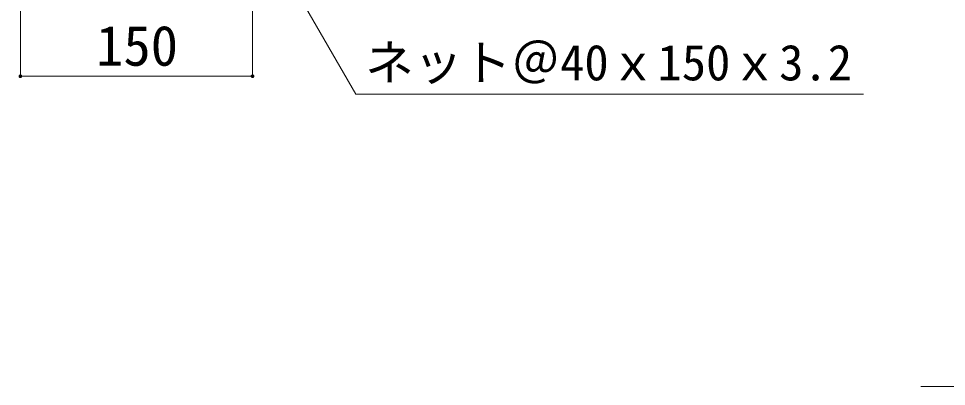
# Model space of a CAD drawing. Units: millimetres, scale not verified. Extents: x -10000 to 10000, y -6925 to 6925.
# Drawn here: x -2426 to -427, y 3528 to 4320 of the extents above; entities that cross this region are included whole.
import ezdxf
from ezdxf.enums import TextEntityAlignment as Align

# ---------------------------------------------------------------- set-up
doc = ezdxf.new("R2010")
doc.units = ezdxf.units.MM
doc.header["$LTSCALE"] = 50
for name, color, linetype, lineweight in [('1-1_1-8', 4, 'Continuous', 9), ('1-2_1-7', 7, 'Continuous', 9), ('2-7_2-8', 3, 'Continuous', 9), ('2-8_2-7', 7, 'Continuous', 9)]:
    doc.layers.add(name, color=color, linetype=linetype, lineweight=lineweight)
doc.styles.add('ＭＳ ゴシック', font='')
doc.styles.get('ＭＳ ゴシック').set_extended_font_data('MS Gothic')

msp = doc.modelspace()

# ---------------------------------------------------------------- linework, layer by layer
at = {"layer": '2-7_2-8'}
for p, q in [((-1841.05, 4403.04), (-1699.35, 4157.61)), ((-1699.35, 4157.61), (-605.85, 4157.61))]:
    msp.add_line(p, q, dxfattribs=at)
at = {"layer": '2-7_2-8', "color": 7}
msp.add_line((-482.45, 3528.25), (1128.85, 3528.25), dxfattribs=at)
at = {"layer": '2-8_2-7', "color": 3}
for p, q in [((-2421.8, 4196.13), (-2421.8, 4373.04)), ((-1921.8, 4196.13), (-1921.8, 4373.04)), ((-2421.8, 4196.13), (-1921.8, 4196.13))]:
    msp.add_line(p, q, dxfattribs=at)
at = {"layer": '2-8_2-7'}
for points in [[(-2421.8, 4196.13), (-2425.73, 4196.88), (-2425.61, 4197.37)], [(-2421.8, 4196.13), (-2425.61, 4197.37), (-2425.42, 4197.83)], [(-2421.8, 4200.13), (-2425.42, 4197.83), (-2425.18, 4198.27)], [(-2421.8, 4196.13), (-2425.42, 4197.83), (-2421.8, 4200.13)], [(-2421.8, 4200.13), (-2425.18, 4198.27), (-2422.3, 4200.1)], [(-2422.3, 4200.1), (-2425.18, 4198.27), (-2424.88, 4198.68)], [(-2422.3, 4200.1), (-2424.88, 4198.68), (-2422.8, 4200)], [(-2422.8, 4200), (-2424.88, 4198.68), (-2424.54, 4199.05)], [(-2422.8, 4200), (-2424.54, 4199.05), (-2423.28, 4199.85)], [(-2423.28, 4199.85), (-2424.54, 4199.05), (-2424.15, 4199.37)], [(-2423.28, 4199.85), (-2424.15, 4199.37), (-2423.73, 4199.63)], [(-2421.55, 4200.12), (-2421.8, 4196.13), (-2421.8, 4200.13)], [(-2421.05, 4200.06), (-2421.8, 4196.13), (-2421.55, 4200.12)], [(-2420.57, 4199.93), (-2421.8, 4196.13), (-2421.05, 4200.06)], [(-2420.1, 4199.75), (-2421.8, 4196.13), (-2420.57, 4199.93)], [(-2419.66, 4199.51), (-2421.8, 4196.13), (-2420.1, 4199.75)], [(-2419.25, 4199.21), (-2421.8, 4196.13), (-2419.66, 4199.51)], [(-2418.89, 4198.87), (-2421.8, 4196.13), (-2419.25, 4199.21)], [(-2418.57, 4198.48), (-2421.8, 4196.13), (-2418.89, 4198.87)], [(-2418.3, 4198.06), (-2421.8, 4196.13), (-2418.57, 4198.48)], [(-2418.3, 4198.06), (-2417.8, 4196.13), (-2421.8, 4196.13)], [(-2418.08, 4197.6), (-2417.8, 4196.13), (-2418.3, 4198.06)], [(-2417.93, 4197.12), (-2417.8, 4196.13), (-2418.08, 4197.6)], [(-1921.8, 4196.13), (-1925.73, 4196.88), (-1925.61, 4197.37)], [(-1921.8, 4196.13), (-1925.61, 4197.37), (-1925.42, 4197.83)], [(-1921.8, 4196.13), (-1925.42, 4197.83), (-1925.18, 4198.27)], [(-1921.8, 4196.13), (-1925.18, 4198.27), (-1924.88, 4198.68)], [(-1921.8, 4200.13), (-1924.88, 4198.68), (-1924.54, 4199.05)], [(-1921.8, 4196.13), (-1924.88, 4198.68), (-1921.8, 4200.13)], [(-1921.8, 4200.13), (-1924.54, 4199.05), (-1922.3, 4200.1)], [(-1922.3, 4200.1), (-1924.54, 4199.05), (-1924.15, 4199.37)], [(-1922.3, 4200.1), (-1924.15, 4199.37), (-1922.8, 4200)], [(-1922.8, 4200), (-1924.15, 4199.37), (-1923.73, 4199.63)], [(-1922.8, 4200), (-1923.73, 4199.63), (-1923.28, 4199.85)], [(-1921.55, 4200.12), (-1921.8, 4196.13), (-1921.8, 4200.13)], [(-1921.05, 4200.06), (-1921.8, 4196.13), (-1921.55, 4200.12)], [(-1920.57, 4199.93), (-1921.8, 4196.13), (-1921.05, 4200.06)], [(-1920.1, 4199.75), (-1921.8, 4196.13), (-1920.57, 4199.93)], [(-1919.66, 4199.51), (-1921.8, 4196.13), (-1920.1, 4199.75)], [(-1919.25, 4199.21), (-1921.8, 4196.13), (-1919.66, 4199.51)], [(-1918.89, 4198.87), (-1921.8, 4196.13), (-1919.25, 4199.21)], [(-1918.57, 4198.48), (-1921.8, 4196.13), (-1918.89, 4198.87)], [(-1918.3, 4198.06), (-1921.8, 4196.13), (-1918.57, 4198.48)], [(-1918.08, 4197.6), (-1921.8, 4196.13), (-1918.3, 4198.06)], [(-1918.08, 4197.6), (-1917.8, 4196.13), (-1921.8, 4196.13)], [(-1917.93, 4197.12), (-1917.8, 4196.13), (-1918.08, 4197.6)], [(-2421.8, 4196.13), (-2425.8, 4196.38), (-2425.73, 4196.88)], [(-2421.8, 4196.13), (-2425.8, 4196.13), (-2425.8, 4196.38)], [(-2421.8, 4196.13), (-2425.77, 4195.63), (-2425.8, 4196.13)], [(-2421.8, 4196.13), (-2425.68, 4195.13), (-2425.77, 4195.63)], [(-2421.8, 4196.13), (-2425.52, 4194.66), (-2425.68, 4195.13)], [(-2421.8, 4196.13), (-2425.31, 4194.2), (-2425.52, 4194.66)], [(-2421.8, 4196.13), (-2425.04, 4193.78), (-2425.31, 4194.2)], [(-2421.8, 4192.13), (-2425.04, 4193.78), (-2421.8, 4196.13)], [(-2421.8, 4192.13), (-2424.72, 4193.39), (-2425.04, 4193.78)], [(-2421.8, 4192.13), (-2424.35, 4193.05), (-2424.72, 4193.39)], [(-2421.8, 4192.13), (-2423.95, 4192.75), (-2424.35, 4193.05)], [(-2421.8, 4192.13), (-2423.51, 4192.51), (-2423.95, 4192.75)], [(-2421.8, 4192.13), (-2423.04, 4192.32), (-2423.51, 4192.51)], [(-2421.8, 4192.13), (-2422.55, 4192.2), (-2423.04, 4192.32)], [(-2421.8, 4192.13), (-2422.05, 4192.14), (-2422.55, 4192.2)], [(-2417.8, 4196.13), (-2421.8, 4192.13), (-2421.8, 4196.13)], [(-2417.81, 4195.88), (-2421.8, 4192.13), (-2417.8, 4196.13)], [(-2417.87, 4195.38), (-2421.8, 4192.13), (-2417.81, 4195.88)], [(-2418, 4194.89), (-2421.8, 4192.13), (-2417.87, 4195.38)], [(-2418.18, 4194.43), (-2421.8, 4192.13), (-2418, 4194.89)], [(-2418.43, 4193.99), (-2421.8, 4192.13), (-2418.18, 4194.43)], [(-2418.43, 4193.99), (-2421.3, 4192.16), (-2421.8, 4192.13)], [(-2418.72, 4193.58), (-2421.3, 4192.16), (-2418.43, 4193.99)], [(-2418.72, 4193.58), (-2420.81, 4192.25), (-2421.3, 4192.16)], [(-2419.06, 4193.21), (-2420.81, 4192.25), (-2418.72, 4193.58)], [(-2419.06, 4193.21), (-2420.33, 4192.41), (-2420.81, 4192.25)], [(-2419.45, 4192.89), (-2420.33, 4192.41), (-2419.06, 4193.21)], [(-2419.45, 4192.89), (-2419.88, 4192.62), (-2420.33, 4192.41)], [(-2417.83, 4196.63), (-2417.8, 4196.13), (-2417.93, 4197.12)], [(-1921.8, 4196.13), (-1925.8, 4196.38), (-1925.73, 4196.88)], [(-1921.8, 4196.13), (-1925.8, 4196.13), (-1925.8, 4196.38)], [(-1921.8, 4196.13), (-1925.77, 4195.63), (-1925.8, 4196.13)], [(-1921.8, 4196.13), (-1925.68, 4195.13), (-1925.77, 4195.63)], [(-1921.8, 4196.13), (-1925.52, 4194.66), (-1925.68, 4195.13)], [(-1921.8, 4196.13), (-1925.31, 4194.2), (-1925.52, 4194.66)], [(-1921.8, 4192.13), (-1925.31, 4194.2), (-1921.8, 4196.13)], [(-1921.8, 4192.13), (-1925.04, 4193.78), (-1925.31, 4194.2)], [(-1921.8, 4192.13), (-1924.72, 4193.39), (-1925.04, 4193.78)], [(-1921.8, 4192.13), (-1924.35, 4193.05), (-1924.72, 4193.39)], [(-1921.8, 4192.13), (-1923.95, 4192.75), (-1924.35, 4193.05)], [(-1921.8, 4192.13), (-1923.51, 4192.51), (-1923.95, 4192.75)], [(-1921.8, 4192.13), (-1923.04, 4192.32), (-1923.51, 4192.51)], [(-1921.8, 4192.13), (-1922.55, 4192.2), (-1923.04, 4192.32)], [(-1921.8, 4192.13), (-1922.05, 4192.14), (-1922.55, 4192.2)], [(-1917.8, 4196.13), (-1921.8, 4192.13), (-1921.8, 4196.13)], [(-1917.81, 4195.88), (-1921.8, 4192.13), (-1917.8, 4196.13)], [(-1917.87, 4195.38), (-1921.8, 4192.13), (-1917.81, 4195.88)], [(-1918, 4194.89), (-1921.8, 4192.13), (-1917.87, 4195.38)], [(-1918.18, 4194.43), (-1921.8, 4192.13), (-1918, 4194.89)], [(-1918.43, 4193.99), (-1921.8, 4192.13), (-1918.18, 4194.43)], [(-1918.72, 4193.58), (-1921.8, 4192.13), (-1918.43, 4193.99)], [(-1919.06, 4193.21), (-1921.8, 4192.13), (-1918.72, 4193.58)], [(-1919.06, 4193.21), (-1921.3, 4192.16), (-1921.8, 4192.13)], [(-1919.45, 4192.89), (-1921.3, 4192.16), (-1919.06, 4193.21)], [(-1919.45, 4192.89), (-1920.81, 4192.25), (-1921.3, 4192.16)], [(-1919.88, 4192.62), (-1920.81, 4192.25), (-1919.45, 4192.89)], [(-1919.88, 4192.62), (-1920.33, 4192.41), (-1920.81, 4192.25)], [(-1917.83, 4196.63), (-1917.8, 4196.13), (-1917.93, 4197.12)]]:
    msp.add_solid(points, dxfattribs=at)

# ---------------------------------------------------------------- texts
at = {"layer": '1-1_1-8', "style": 'ＭＳ ゴシック'}
msp.add_text('ネット＠40ｘ150ｘ3.2', height=76.98, dxfattribs=at).set_placement((-1679.35, 4164.09), align=Align.BOTTOM_LEFT)
at = {"layer": '1-2_1-7', "color": 4, "style": 'ＭＳ ゴシック'}
msp.add_text('150', height=86.51, dxfattribs=at).set_placement((-2258.8, 4192.76), align=Align.BOTTOM_LEFT)

doc.saveas('drawing.dxf')
